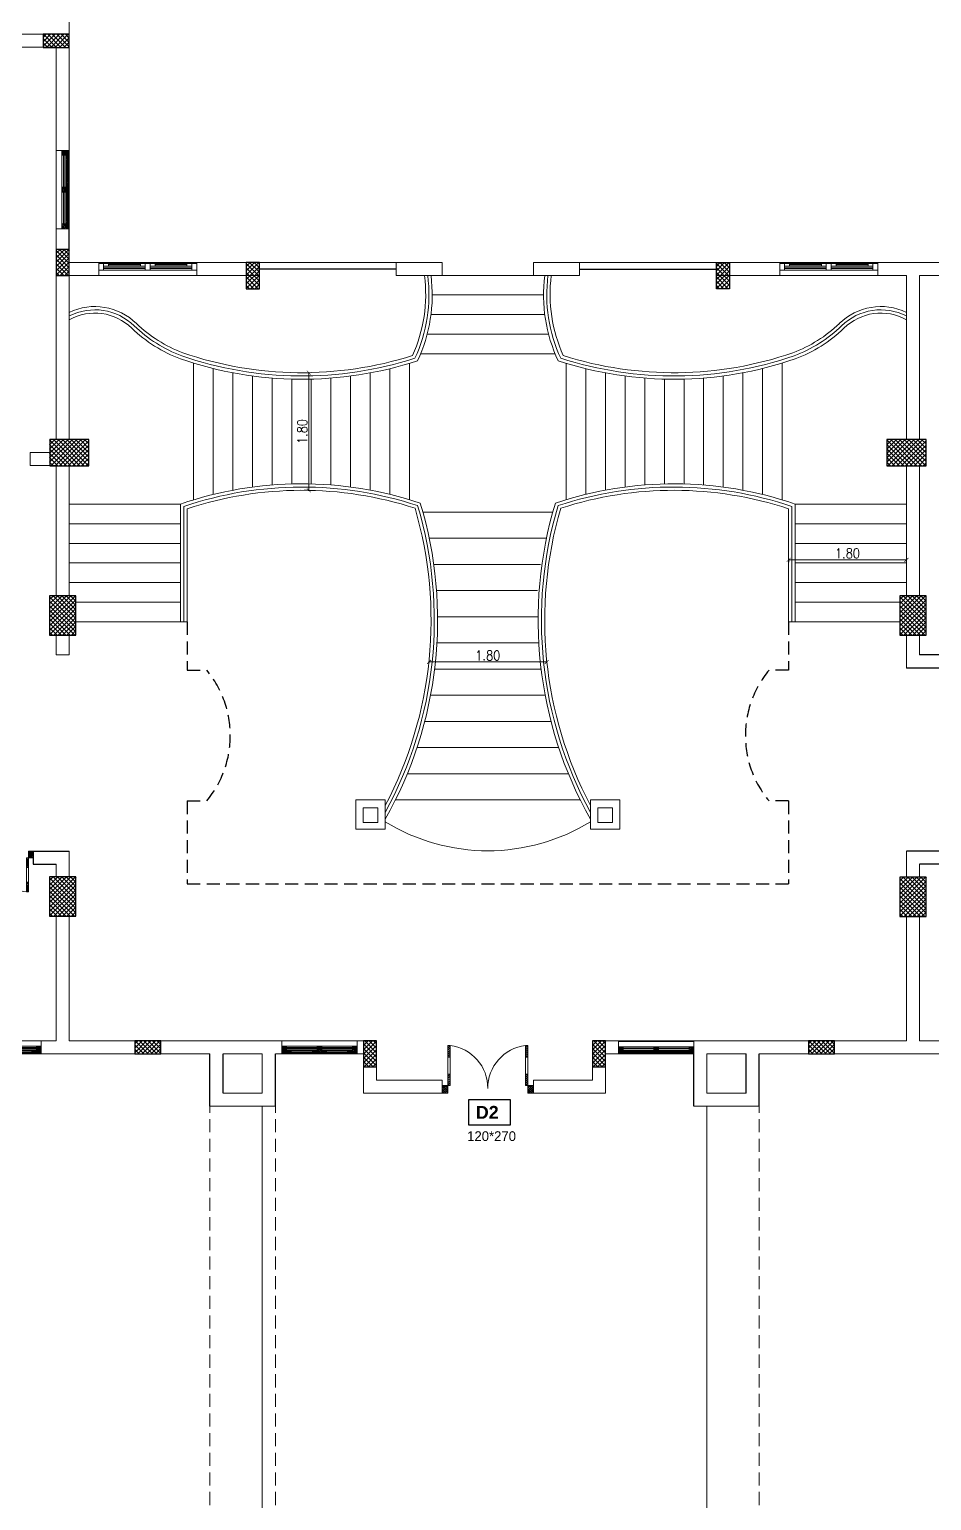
# Model space of a CAD drawing. Header units: centimetres. Extents: x -223085 to -5411, y 68813 to 74618.
# Drawn here: x -217376 to -215997, y 70989 to 73239 of the extents above; entities that cross this region are included whole.
import ezdxf

# ---------------------------------------------------------------- set-up
doc = ezdxf.new("R2010")
doc.units = ezdxf.units.CM
doc.header["$PDMODE"] = 34
doc.linetypes.add('DASHED2', pattern=[0.375, 0.25, -0.125])
for name, color, linetype in [('A STAIR', 15, 'Continuous'), ('A TEXT FRAME', 253, 'Continuous'), ('COLUMN', 6, 'Continuous'), ('General Details', 7, 'Continuous'), ('PDF_Text', 7, 'Continuous'), ('WALLL', 7, 'Continuous')]:
    doc.layers.add(name, color=color, linetype=linetype)
for name, color, linetype, lineweight in [('A WALL BORDER', 130, 'Continuous', 30), ('FRAME', 31, 'Continuous', 25), ('hatchh', 251, 'Continuous', 9), ('m thick', 15, 'Continuous', 20), ('wall face 1', 4, 'Continuous', 30), ('WINDOWSSS', 42, 'Continuous', 20)]:
    doc.layers.add(name, color=color, linetype=linetype, lineweight=lineweight)
doc.styles.add('0672-x-Core Bldg A&B-Lvl-Typ$0$ROMANS', font='romans.shx', dxfattribs={"width": 0.85})
doc.styles.add('PDF Arial Bold', font='arialbd.ttf')
doc.styles.add('PDF Berlin Sans FB', font='BRLNSR.TTF')
doc.dimstyles.new('A-AHAMED', dxfattribs={"dimscale": 50, "dimtxt": 0.3, "dimasz": 0.12, "dimexe": 0.015, "dimexo": 0.1, "dimgap": 0.05, "dimtad": 3, "dimlfac": 0.01, "dimrnd": 0.005, "dimzin": 1, "dimdsep": 46, "dimtxsty": '0672-x-Core Bldg A&B-Lvl-Typ$0$ROMANS', "dimblk": 'ARCHTICK', "dimcen": 0.5, "dimclrd": 8, "dimclre": 8, "dimclrt": 3, "dimadec": 0, "dimazin": 0, "dimtfac": 0.72, "dimtix": 1, "dimtofl": 0, "dimtmove": 1, "dimatfit": 3, "dimldrblk": 'DOTBLANK', "dimfxl": 1, "dimfxlon": 1, "dimtolj": 1, "dimtzin": 15, "dimlwd": 5, "dimlwe": 5, "dimarcsym": 0})
pattern_1 = [(45, (19149.4595, 53955.9696), (-3.36759605, 3.36759605), []), (135, (19149.4595, 53955.9696), (-3.36759605, -3.36759605), [])]

# ---------------------------------------------------------------- blocks, each defined once
blk = doc.blocks.new('window 120')
at = {"layer": 'hatchh', "linetype": 'ByBlock', "lineweight": 5}
h = blk.add_hatch(dxfattribs=at)
h.set_pattern_fill('ANSI38', color=256, scale=0.15, angle=270, style=0)
h.set_pattern_definition([(315, (1141.550529, 856.235317), (0.01325825215, 0.01325825215), []), (45, (1141.550529, 856.235317), (0.01325825215, 0.03977475644), [0.046875, -0.028125])])
h.paths.add_polyline_path([(1149.778, 71.298), (1149.778, 71.398), (1149.703, 71.398), (1149.703, 71.358), (1149.703, 71.298)])
h.paths.add_polyline_path([(1149.703, 71.358), (1149.703, 71.398), (1149.628, 71.398), (1149.628, 71.358)])
h.paths.add_polyline_path([(1148.653, 71.298), (1148.653, 71.398), (1148.578, 71.398), (1148.578, 71.298)])
h.paths.add_polyline_path([(1148.728, 71.358), (1148.728, 71.398), (1148.653, 71.398), (1148.653, 71.358)])
h = blk.add_hatch(dxfattribs=at)
h.set_pattern_fill('ANSI38', color=256, scale=0.15, angle=270, style=0)
h.set_pattern_definition([(315, (1669.323571, 90.203803), (0.01325825215, 0.01325825215), []), (45, (1669.323571, 90.203803), (0.01325825215, 0.03977475644), [0.046875, -0.028125])])
h.paths.add_polyline_path([(1149.14, 71.358), (1149.14, 71.398), (1149.065, 71.398), (1149.065, 71.358)])
h = blk.add_hatch(dxfattribs=at)
h.set_pattern_fill('ANSI38', color=256, scale=0.15, angle=270, style=0)
h.set_pattern_definition([(315, (366.332547, 44.985551), (0.01325825215, 0.01325825215), []), (45, (366.332547, 44.985551), (0.01325825215, 0.03977475644), [0.046875, -0.028125])])
h.paths.add_polyline_path([(1149.215, 71.398), (1149.14, 71.398), (1149.14, 71.358), (1149.14, 71.298), (1149.215, 71.298)])
h = blk.add_hatch(dxfattribs=at)
h.set_pattern_fill('ANSI38', color=256, scale=0.15, angle=270, style=0)
h.set_pattern_definition([(315, (1669.804821, 90.203803), (0.01325825215, 0.01325825215), []), (45, (1669.804821, 90.203803), (0.01325825215, 0.03977475644), [0.046875, -0.028125])])
h.paths.add_polyline_path([(1149.29, 71.358), (1149.29, 71.398), (1149.215, 71.398), (1149.215, 71.358)])
at = {"layer": 'FRAME', "linetype": 'ByBlock', "lineweight": 5}
for points in [[(1148.578, 71.398), (1148.578, 71.298), (1148.653, 71.298), (1148.653, 71.398), (1148.578, 71.398)], [(1149.14, 71.398), (1149.14, 71.298), (1149.215, 71.298), (1149.215, 71.398), (1149.14, 71.398)], [(1149.703, 71.398), (1149.703, 71.298), (1149.778, 71.298), (1149.778, 71.398), (1149.703, 71.398)]]:
    blk.add_lwpolyline(points, dxfattribs=at)
for points in [[(1148.728, 71.358), (1148.653, 71.358), (1148.653, 71.398), (1148.728, 71.398)], [(1149.14, 71.358), (1149.065, 71.358), (1149.065, 71.398), (1149.14, 71.398)], [(1149.29, 71.358), (1149.215, 71.358), (1149.215, 71.398), (1149.29, 71.398)], [(1149.703, 71.358), (1149.628, 71.358), (1149.628, 71.398), (1149.703, 71.398)]]:
    blk.add_lwpolyline(points, close=True, dxfattribs=at)
at = {"layer": 'm thick', "linetype": 'ByBlock', "lineweight": 5, "ltscale": 2}
for p, q in [((1149.778, 71.413), (1148.578, 71.413)), ((1148.578, 71.413), (1148.578, 71.213)), ((1149.778, 71.413), (1149.778, 71.213)), ((1148.578, 71.213), (1149.778, 71.213)), ((1149.14, 71.298), (1148.653, 71.298)), ((1149.703, 71.298), (1149.215, 71.298))]:
    blk.add_line(p, q, dxfattribs=at)
at = {"layer": 'WINDOWSSS', "linetype": 'ByBlock', "lineweight": 5}
for p, q in [((1149.14, 71.334), (1148.653, 71.334)), ((1149.14, 71.322), (1148.653, 71.322)), ((1149.065, 71.398), (1148.728, 71.398)), ((1149.065, 71.38), (1148.728, 71.38)), ((1149.065, 71.375), (1148.728, 71.375)), ((1149.065, 71.358), (1148.728, 71.358)), ((1149.703, 71.334), (1149.215, 71.334)), ((1149.703, 71.322), (1149.215, 71.322)), ((1149.628, 71.398), (1149.29, 71.398)), ((1149.628, 71.38), (1149.29, 71.38)), ((1149.628, 71.375), (1149.29, 71.375)), ((1149.628, 71.358), (1149.29, 71.358))]:
    blk.add_line(p, q, dxfattribs=at)
blk = doc.blocks.new('_ArchTick')
at = {"color": 0, "linetype": 'ByBlock', "const_width": 0.15}
blk.add_lwpolyline([(-0.5, -0.5), (0.5, 0.5)], dxfattribs=at)
blk = doc.blocks.new('*D10')
at = {"layer": 'A TEXT FRAME', "color": 8, "linetype": 'ByBlock', "lineweight": 5, "transparency": 16777216}
for p, q in [((-216954.6, 72714), (-216948.4, 72714)), ((-216949.1, 72714), (-216949.1, 72534.1)), ((-216956, 72534.1), (-216948.4, 72534.1))]:
    blk.add_line(p, q, dxfattribs=at)
at = {"layer": 'Defpoints', "color": 0, "linetype": 'ByBlock', "transparency": 16777216}
for p in [(-216959.6, 72714), (-216961, 72534.1), (-216949.1, 72534.1)]:
    blk.add_point(p, dxfattribs=at)
at = {"layer": 'A TEXT FRAME', "color": 8, "linetype": 'ByBlock', "lineweight": 5, "transparency": 16777216, "xscale": 6, "yscale": 6, "zscale": 6}
for p, rotation in [((-216949.1, 72714), 90), ((-216949.1, 72534.1), 270)]:
    blk.add_blockref('_ArchTick', p, dxfattribs=dict(at, rotation=rotation))
at = {"layer": 'A TEXT FRAME', "color": 3, "linetype": 'ByBlock', "transparency": 16777216, "insert": (-216959.1, 72624), "char_height": 15, "attachment_point": 5, "rotation": 90, "style": '0672-x-Core Bldg A&B-Lvl-Typ$0$ROMANS'}
blk.add_mtext('\\A1;1.80', dxfattribs=at)
blk = doc.blocks.new('_DotBlank')
at = {"color": 0, "linetype": 'ByBlock', "lineweight": -2}
blk.add_line((-0.5, 0), (-1, 0), dxfattribs=at)
blk.add_circle((0, 0), 0.5, dxfattribs=at)
blk = doc.blocks.new('*D11')
at = {"layer": 'A TEXT FRAME', "color": 8, "linetype": 'ByBlock', "lineweight": 5, "transparency": 16777216}
for p, q in [((-216215.3, 72424.4), (-216215.3, 72428.5)), ((-216215.3, 72427.7), (-216035.2, 72427.7)), ((-216035.2, 72424.4), (-216035.2, 72428.5))]:
    blk.add_line(p, q, dxfattribs=at)
at = {"layer": 'Defpoints', "color": 0, "linetype": 'ByBlock', "transparency": 16777216}
for p in [(-216215.3, 72419.4), (-216035.2, 72427.7), (-216035.2, 72419.4)]:
    blk.add_point(p, dxfattribs=at)
at = {"layer": 'A TEXT FRAME', "color": 8, "linetype": 'ByBlock', "lineweight": 5, "transparency": 16777216, "xscale": 6, "yscale": 6, "zscale": 6, "rotation": 180}
blk.add_blockref('_ArchTick', (-216215.3, 72427.7), dxfattribs=at)
at = {"layer": 'A TEXT FRAME', "color": 8, "linetype": 'ByBlock', "lineweight": 5, "transparency": 16777216, "xscale": 6, "yscale": 6, "zscale": 6}
blk.add_blockref('_ArchTick', (-216035.2, 72427.7), dxfattribs=at)
at = {"layer": 'A TEXT FRAME', "color": 3, "linetype": 'ByBlock', "transparency": 16777216, "insert": (-216125.3, 72437.7), "char_height": 15, "attachment_point": 5, "style": '0672-x-Core Bldg A&B-Lvl-Typ$0$ROMANS'}
blk.add_mtext('\\A1;1.80', dxfattribs=at)
blk = doc.blocks.new('*D12')
at = {"layer": 'A TEXT FRAME', "color": 8, "linetype": 'ByBlock', "lineweight": 5, "transparency": 16777216}
for p, q in [((-216765.2, 72271.6), (-216765.2, 72270.9)), ((-216765.2, 72271.6), (-216585.4, 72271.6)), ((-216585.4, 72271.6), (-216585.4, 72270.9))]:
    blk.add_line(p, q, dxfattribs=at)
at = {"layer": 'Defpoints', "color": 0, "linetype": 'ByBlock', "transparency": 16777216}
for p in [(-216765.2, 72275), (-216585.4, 72275), (-216585.4, 72271.6)]:
    blk.add_point(p, dxfattribs=at)
at = {"layer": 'A TEXT FRAME', "color": 8, "linetype": 'ByBlock', "lineweight": 5, "transparency": 16777216, "xscale": 6, "yscale": 6, "zscale": 6, "rotation": 180}
blk.add_blockref('_ArchTick', (-216765.2, 72271.6), dxfattribs=at)
at = {"layer": 'A TEXT FRAME', "color": 8, "linetype": 'ByBlock', "lineweight": 5, "transparency": 16777216, "xscale": 6, "yscale": 6, "zscale": 6}
blk.add_blockref('_ArchTick', (-216585.4, 72271.6), dxfattribs=at)
at = {"layer": 'A TEXT FRAME', "color": 3, "linetype": 'ByBlock', "transparency": 16777216, "insert": (-216675.3, 72281.6), "char_height": 15, "attachment_point": 5, "style": '0672-x-Core Bldg A&B-Lvl-Typ$0$ROMANS'}
blk.add_mtext('\\A1;1.80', dxfattribs=at)
blk = doc.blocks.new('W .150')
at = {"layer": 'A STAIR', "linetype": 'ByBlock', "lineweight": 5}
h = blk.add_hatch(dxfattribs=at)
h.set_pattern_fill('ANSI31', color=256, scale=0.1875, style=0)
h.set_pattern_definition([(45, (-1278.992507, 5.066227), (-0.0165728152, 0.0165728152), [])])
h.paths.add_polyline_path([(135.572, 6.937), (135.534, 6.937), (135.534, 6.75), (135.572, 6.75)])
h.paths.add_polyline_path([(135.572, 7.406), (135.534, 7.406), (135.534, 7.218), (135.572, 7.218)])
h = blk.add_hatch(dxfattribs=at)
h.set_pattern_fill('ANSI31', color=256, scale=0.1875, style=0)
h.set_pattern_definition([(135, (1551.373335, 5.066227), (0.0165728152, 0.0165728152), [])])
h.paths.add_polyline_path([(136.847, 6.937), (136.809, 6.937), (136.809, 6.75), (136.847, 6.75)])
h.paths.add_polyline_path([(136.847, 7.406), (136.809, 7.406), (136.809, 7.218), (136.847, 7.218)])
h = blk.add_hatch(dxfattribs=at)
h.set_pattern_fill('ANSI38', color=256, scale=0.1875, angle=180, style=0)
h.set_pattern_definition([(225, (107.112264, 983.23337), (0.0165728152, -0.0165728152), []), (315, (107.112264, 983.23337), (0.04971844555, -0.0165728152), [0.05859375, -0.03515625])])
h.paths.add_polyline_path([(135.534, 6.625), (135.534, 6.75), (135.44, 6.75), (135.44, 6.625)])
h = blk.add_hatch(dxfattribs=at)
h.set_pattern_fill('ANSI38', color=256, scale=0.1875, angle=180, style=0)
h.set_pattern_definition([(225, (108.518514, 983.23337), (0.0165728152, -0.0165728152), []), (315, (108.518514, 983.23337), (0.04971844555, -0.0165728152), [0.05859375, -0.03515625])])
h.paths.add_polyline_path([(136.94, 6.625), (136.94, 6.75), (136.847, 6.75), (136.847, 6.625)])
at = {"layer": 'A STAIR', "linetype": 'ByBlock', "lineweight": 5, "ltscale": 2}
for p, q in [((135.534, 7.406), (135.572, 7.406)), ((135.534, 6.75), (135.534, 7.406)), ((135.572, 7.406), (135.572, 6.75)), ((136.847, 7.406), (136.809, 7.406)), ((136.809, 7.406), (136.809, 6.75)), ((136.847, 6.75), (136.847, 7.406)), ((135.534, 7.218), (135.572, 7.218)), ((136.847, 7.218), (136.809, 7.218)), ((135.534, 6.937), (135.572, 6.937)), ((135.572, 6.75), (135.534, 6.75)), ((136.847, 6.937), (136.809, 6.937)), ((136.809, 6.75), (136.847, 6.75))]:
    blk.add_line(p, q, dxfattribs=at)
at = {"layer": 'A STAIR', "linetype": 'ByBlock', "lineweight": 5}
for points in [[(135.44, 6.75), (135.44, 6.625), (135.534, 6.625), (135.534, 6.75)], [(136.847, 6.75), (136.847, 6.625), (136.94, 6.625), (136.94, 6.75)]]:
    blk.add_lwpolyline(points, close=True, dxfattribs=at)
at = {"layer": 'A WALL BORDER', "color": 42, "linetype": 'ByBlock', "lineweight": 5, "ltscale": 0.005}
for centre, start, end in [((135.494, 6.714), 358.9677, 83.6083), ((136.887, 6.714), 96.3917, 181.0323)]:
    blk.add_arc(centre, 0.696, start, end, dxfattribs=at)
blk = doc.blocks.new('rgergt')
at = {"layer": 'FRAME', "linetype": 'ByBlock', "lineweight": 5}
for points in [[(407947.7, 110897.1), (407947.7, 110907.1), (407955.2, 110907.1), (407955.2, 110897.1), (407947.7, 110897.1)], [(408018.9, 110897.1), (408018.9, 110907.1), (408026.4, 110907.1), (408026.4, 110897.1), (408018.9, 110897.1)], [(408090.2, 110897.1), (408090.2, 110907.1), (408097.7, 110907.1), (408097.7, 110897.1), (408090.2, 110897.1)]]:
    blk.add_lwpolyline(points, dxfattribs=at)
for points in [[(407962.7, 110901.1), (407955.2, 110901.1), (407955.2, 110897.1), (407962.7, 110897.1)], [(408018.9, 110901.1), (408011.4, 110901.1), (408011.4, 110897.1), (408018.9, 110897.1)], [(408033.9, 110901.1), (408026.4, 110901.1), (408026.4, 110897.1), (408033.9, 110897.1)], [(408090.2, 110901.1), (408082.7, 110901.1), (408082.7, 110897.1), (408090.2, 110897.1)]]:
    blk.add_lwpolyline(points, close=True, dxfattribs=at)
at = {"layer": 'm thick', "linetype": 'ByBlock', "lineweight": 5, "ltscale": 2}
for p, q in [((407947.7, 110915.6), (408097.7, 110915.6)), ((407947.7, 110895.6), (407947.7, 110915.6)), ((408018.9, 110907.1), (407955.2, 110907.1)), ((408090.2, 110907.1), (408026.4, 110907.1)), ((408097.7, 110895.6), (408097.7, 110915.6)), ((408097.7, 110895.6), (407947.7, 110895.6))]:
    blk.add_line(p, q, dxfattribs=at)
at = {"layer": 'WINDOWSSS', "linetype": 'ByBlock', "lineweight": 5}
for p, q in [((408018.9, 110904.7), (407955.2, 110904.7)), ((408018.9, 110903.5), (407955.2, 110903.5)), ((408011.4, 110901.1), (407962.7, 110901.1)), ((408011.4, 110899.3), (407962.7, 110899.3)), ((408011.4, 110898.8), (407962.7, 110898.8)), ((408011.4, 110897.1), (407962.7, 110897.1)), ((408082.7, 110897.1), (408018.9, 110897.1)), ((408090.2, 110904.7), (408026.4, 110904.7)), ((408090.2, 110903.5), (408026.4, 110903.5)), ((408082.7, 110901.1), (408033.9, 110901.1)), ((408082.7, 110899.3), (408033.9, 110899.3)), ((408082.7, 110898.8), (408033.9, 110898.8))]:
    blk.add_line(p, q, dxfattribs=at)

msp = doc.modelspace()

# ---------------------------------------------------------------- hatches: boundary and pattern name
at = {"layer": 'COLUMN'}
h = msp.add_hatch(dxfattribs=at)
h.set_pattern_fill('ANSI37', color=2, scale=1.5, angle=-90)
h.set_pattern_definition([(315, (-236261.775, -163253.429), (3.36759605, 3.36759605), []), (45, (-236261.775, -163253.429), (-3.36759605, 3.36759605), [])])
h.paths.add_polyline_path([(-217355.354, 73231.39), (-217355.354, 73211.39), (-217315.354, 73211.39), (-217315.354, 73231.39)])
h = msp.add_hatch(dxfattribs=at)
h.set_pattern_fill('ANSI37', color=2, scale=1.5)
h.set_pattern_definition(pattern_1)
h.paths.add_polyline_path([(-217335.36, 72862.39), (-217315.36, 72862.39), (-217315.36, 72902.39), (-217335.36, 72902.39)])
h = msp.add_hatch(dxfattribs=at)
h.set_pattern_fill('ANSI37', color=2, scale=1.5)
h.set_pattern_definition(pattern_1)
h.paths.add_polyline_path([(-217335.36, 72862.39), (-217315.36, 72862.39), (-217315.36, 72902.39), (-217335.36, 72902.39)])
h = msp.add_hatch(dxfattribs=at)
h.set_pattern_fill('ANSI37', color=2, scale=1.5)
h.set_pattern_definition([(45, (19440.1154, 53935.9696), (-3.36759605, 3.36759605), []), (135, (19440.1154, 53935.9696), (-3.36759605, -3.36759605), [])])
h.paths.add_polyline_path([(-217044.704, 72842.39), (-217024.704, 72842.39), (-217024.704, 72882.39), (-217044.704, 72882.39)])
h = msp.add_hatch(dxfattribs=at)
h.set_pattern_fill('ANSI37', color=2, scale=1.5)
h.set_pattern_definition([(45, (20159.026, 53935.9696), (-3.36759605, 3.36759605), []), (135, (20159.026, 53935.9696), (-3.36759605, -3.36759605), [])])
h.paths.add_polyline_path([(-216325.793, 72842.39), (-216305.793, 72842.39), (-216305.793, 72882.39), (-216325.793, 72882.39)])
h = msp.add_hatch(dxfattribs=at)
h.set_pattern_fill('ANSI37', color=2, scale=1.5, angle=90)
h.set_pattern_definition([(135, (-198388.9246, 309066.5587), (-3.36759605, -3.36759605), []), (225, (-198388.9246, 309066.5587), (3.36759605, -3.36759605), [])])
h.paths.add_polyline_path([(-217285.36, 72571.739), (-217285.36, 72611.739), (-217345.36, 72611.739), (-217345.36, 72571.739)])
h = msp.add_hatch(dxfattribs=at)
h.set_pattern_fill('ANSI37', color=2, scale=1.5, angle=90)
h.set_pattern_definition([(135, (-197108.7313, 309066.5587), (-3.36759605, -3.36759605), []), (225, (-197108.7313, 309066.5587), (3.36759605, -3.36759605), [])])
h.paths.add_polyline_path([(-216005.166, 72571.739), (-216005.166, 72611.739), (-216065.166, 72611.739), (-216065.166, 72571.739)])
h = msp.add_hatch(dxfattribs=at)
h.set_pattern_fill('ANSI37', color=2, scale=1.5)
h.set_pattern_definition([(45, (19149.47, 53416.2587), (-3.36759605, 3.36759605), []), (135, (19149.47, 53416.2587), (-3.36759605, -3.36759605), [])])
h.paths.add_polyline_path([(-217345.349, 72312.679), (-217305.349, 72312.679), (-217305.349, 72372.679), (-217345.349, 72372.679)])
h = msp.add_hatch(dxfattribs=at)
h.set_pattern_fill('ANSI37', color=2, scale=1.5)
h.set_pattern_definition([(45, (20449.6476, 53416.2587), (-3.36759605, 3.36759605), []), (135, (20449.6476, 53416.2587), (-3.36759605, -3.36759605), [])])
h.paths.add_polyline_path([(-216045.172, 72312.679), (-216005.172, 72312.679), (-216005.172, 72372.679), (-216045.172, 72372.679)])
h = msp.add_hatch(dxfattribs=at)
h.set_pattern_fill('ANSI37', color=2, scale=1.5)
h.set_pattern_definition([(45, (19149.465, 52986.4815), (-3.36759605, 3.36759605), []), (135, (19149.465, 52986.4815), (-3.36759605, -3.36759605), [])])
h.paths.add_polyline_path([(-217345.354, 71882.902), (-217305.354, 71882.902), (-217305.354, 71942.902), (-217345.354, 71942.902)])
h = msp.add_hatch(dxfattribs=at)
h.set_pattern_fill('ANSI37', color=2, scale=1.5)
h.set_pattern_definition([(45, (20449.6766, 52985.8873), (-3.36759605, 3.36759605), []), (135, (20449.6766, 52985.8873), (-3.36759605, -3.36759605), [])])
h.paths.add_polyline_path([(-216045.143, 71882.308), (-216005.143, 71882.308), (-216005.143, 71942.308), (-216045.143, 71942.308)])
h = msp.add_hatch(dxfattribs=at)
h.set_pattern_fill('ANSI37', color=2, scale=1.5, angle=-90)
h.set_pattern_definition([(315, (-236121.775, -164792.4903), (3.36759605, 3.36759605), []), (45, (-236121.775, -164792.4903), (-3.36759605, 3.36759605), [])])
h.paths.add_polyline_path([(-217215.354, 71692.329), (-217215.354, 71672.329), (-217175.354, 71672.329), (-217175.354, 71692.329)])
h = msp.add_hatch(dxfattribs=at)
h.set_pattern_fill('ANSI37', color=2, scale=1.5, angle=180)
h.set_pattern_definition([(225, (-453330.1617, 90598.807), (3.36759605, -3.36759605), []), (315, (-453330.1617, 90598.807), (3.36759605, 3.36759605), [])])
h.paths.add_polyline_path([(-216845.343, 71692.387), (-216865.343, 71692.387), (-216865.343, 71652.387), (-216845.343, 71652.387)])
h = msp.add_hatch(dxfattribs=at)
h.set_pattern_fill('ANSI37', color=2, scale=1.5, angle=180)
h.set_pattern_definition([(225, (-452979.967, 90598.7493), (3.36759605, -3.36759605), []), (315, (-452979.967, 90598.7493), (3.36759605, 3.36759605), [])])
h.paths.add_polyline_path([(-216495.148, 71692.329), (-216515.148, 71692.329), (-216515.148, 71652.329), (-216495.148, 71652.329)])
h = msp.add_hatch(dxfattribs=at)
h.set_pattern_fill('ANSI37', color=2, scale=1.5, angle=-90)
h.set_pattern_definition([(315, (-235091.5917, -164792.4903), (3.36759605, 3.36759605), []), (45, (-235091.5917, -164792.4903), (-3.36759605, 3.36759605), [])])
h.paths.add_polyline_path([(-216185.171, 71692.329), (-216185.171, 71672.329), (-216145.171, 71672.329), (-216145.171, 71692.329)])

# ---------------------------------------------------------------- linework, layer by layer
at = {"layer": 'A TEXT FRAME', "color": 4, "linetype": 'ByBlock', "lineweight": 5}
for p, q in [((-217315.371, 73231.728), (-217315.371, 73531.728)), ((-217315.371, 73231.728), (-217755.337, 73231.728)), ((-217315.371, 72882.379), (-217315.371, 73231.379)), ((-217335.349, 73211.728), (-217755.337, 73211.728)), ((-217335.349, 73211.728), (-217335.349, 72611.739)), ((-217315.371, 72882.379), (-216745.282, 72882.379)), ((-216815.282, 72882.379), (-216815.282, 72862.379)), ((-216745.282, 72882.379), (-216745.282, 72862.379)), ((-216605.282, 72882.379), (-215835.194, 72882.379)), ((-216605.282, 72862.379), (-216605.282, 72882.379)), ((-216535.282, 72862.379), (-216535.282, 72882.379)), ((-217315.371, 72611.739), (-217315.371, 72862.379)), ((-217024.704, 72862.379), (-217315.371, 72862.379)), ((-216535.282, 72862.379), (-216815.282, 72862.379)), ((-216035.194, 72862.379), (-216325.793, 72862.379)), ((-216035.194, 72611.739), (-216035.194, 72862.379)), ((-215815.177, 72862.379), (-216015.194, 72862.379)), ((-216015.194, 72862.379), (-216015.194, 72611.739)), ((-217375.35, 72592.128), (-217345.345, 72592.128)), ((-217375.35, 72572.128), (-217375.35, 72592.128)), ((-217335.362, 72572.128), (-217375.35, 72572.128)), ((-217335.362, 72572.128), (-217335.368, 72372.679)), ((-217315.371, 72372.679), (-217315.371, 72571.739)), ((-216035.194, 72372.679), (-216035.194, 72571.739)), ((-216015.194, 72572.312), (-216015.194, 72372.679)), ((-217335.37, 72312.679), (-217335.371, 72282.379)), ((-217315.371, 72282.379), (-217315.371, 72312.679)), ((-216035.194, 72262.379), (-216035.194, 72312.679)), ((-216015.194, 72312.679), (-216015.194, 72282.379)), ((-217335.37, 72282.379), (-217315.371, 72282.379)), ((-217315.371, 71982.379), (-217315.371, 71942.902)), ((-216035.194, 71982.379), (-216035.194, 71942.308)), ((-217335.371, 71942.902), (-217335.371, 71962.379)), ((-216015.194, 71942.308), (-216015.194, 71962.379)), ((-217335.371, 71692.318), (-217335.371, 71882.902)), ((-217315.371, 71882.902), (-217315.371, 71692.318)), ((-216035.194, 71882.308), (-216035.194, 71692.318)), ((-216015.194, 71692.318), (-216015.194, 71882.308)), ((-217495.371, 71692.318), (-217335.371, 71692.318)), ((-216845.405, 71692.318), (-217315.371, 71692.318)), ((-216845.405, 71632.083), (-216845.405, 71692.318)), ((-216035.194, 71692.318), (-216515.228, 71692.318)), ((-216515.228, 71632.083), (-216515.228, 71692.318)), ((-215835.194, 71692.318), (-216015.194, 71692.318)), ((-217100.265, 71672.318), (-217495.371, 71672.318)), ((-217020.265, 71672.318), (-217080.265, 71672.318)), ((-217020.265, 71612.318), (-217020.265, 71672.318)), ((-216865.405, 71672.318), (-217000.265, 71672.318)), ((-216865.405, 71612.083), (-216865.405, 71672.318)), ((-216360.265, 71672.318), (-216495.228, 71672.318)), ((-216495.228, 71612.083), (-216495.228, 71672.318)), ((-216280.265, 71672.318), (-216340.265, 71672.318)), ((-216340.265, 71612.318), (-216340.265, 71672.318)), ((-215835.194, 71672.318), (-216260.265, 71672.318)), ((-216845.405, 71632.083), (-216745.339, 71632.083)), ((-216745.339, 71632.083), (-216745.339, 71612.083)), ((-216515.228, 71632.083), (-216605.339, 71632.083)), ((-216605.339, 71632.083), (-216605.339, 71612.083)), ((-217020.265, 71612.318), (-217080.265, 71612.318)), ((-216745.339, 71612.083), (-216865.405, 71612.083)), ((-216605.339, 71612.083), (-216495.228, 71612.083)), ((-216280.265, 71612.318), (-216340.265, 71612.318)), ((-217000.265, 71592.318), (-217100.265, 71592.318)), ((-217020.265, 70892.389), (-217020.265, 71592.318)), ((-216260.265, 71592.318), (-216360.265, 71592.318)), ((-216340.265, 70892.389), (-216340.265, 71592.318))]:
    msp.add_line(p, q, dxfattribs=at)
at = {"layer": 'A TEXT FRAME', "color": 244, "linetype": 'ByBlock', "true_color": 0x991b1e}
for p, q in [((-217315.36, 72862.39), (-217315.36, 72939.318)), ((-216816.487, 72872.379), (-217025.977, 72872.379)), ((-216535.282, 72872.379), (-216325.793, 72872.379))]:
    msp.add_line(p, q, dxfattribs=at)
at = {"layer": 'A TEXT FRAME', "color": 60, "linetype": 'ByBlock', "lineweight": 5}
for p, q in [((-217335.349, 72851.379), (-217335.354, 72851.379)), ((-217335.349, 72781.379), (-217335.356, 72781.379)), ((-217335.353, 72491.728), (-217335.364, 72491.728)), ((-217335.362, 72381.728), (-217335.368, 72381.728)), ((-217335.362, 72391.728), (-217335.367, 72391.728)), ((-217335.362, 72365.728), (-217335.368, 72365.728))]:
    msp.add_line(p, q, dxfattribs=at)
at = {"layer": 'A TEXT FRAME', "color": 8, "linetype": 'DASHED2', "ltscale": 80}
for p, q in [((-217135.225, 72333.025), (-217135.225, 72259.089)), ((-216215.322, 72333.025), (-216215.322, 72259.089)), ((-217135.225, 72259.089), (-217105.225, 72259.089)), ((-216215.322, 72259.089), (-216245.322, 72259.089)), ((-217135.225, 72059.089), (-217135.225, 71932.318)), ((-217135.225, 72059.089), (-217105.225, 72059.089)), ((-216215.322, 72059.089), (-216245.322, 72059.089)), ((-216215.322, 72059.089), (-216215.322, 71932.318)), ((-217135.225, 71932.318), (-216215.322, 71932.318))]:
    msp.add_line(p, q, dxfattribs=at)
at = {"layer": 'A TEXT FRAME', "color": 4, "linetype": 'ByBlock'}
for p, q in [((-215981.415, 72282.379), (-216015.194, 72282.379)), ((-215981.415, 72262.379), (-216035.194, 72262.379)), ((-217370.354, 71982.379), (-217315.371, 71982.379)), ((-217370.354, 71982.379), (-217370.354, 71962.379)), ((-215981.415, 71982.379), (-216035.194, 71982.379)), ((-217370.354, 71962.379), (-217335.371, 71962.379)), ((-215981.415, 71962.379), (-216015.194, 71962.379)), ((-217100.265, 71592.318), (-217100.265, 71672.318)), ((-217080.265, 71612.318), (-217080.265, 71672.318)), ((-217000.265, 71592.318), (-217000.265, 71672.318)), ((-216360.265, 71592.318), (-216360.265, 71672.318)), ((-216280.265, 71612.318), (-216280.265, 71672.318)), ((-216260.265, 71592.318), (-216260.265, 71672.318))]:
    msp.add_line(p, q, dxfattribs=at)
at = {"layer": 'A TEXT FRAME', "color": 8, "linetype": 'DASHED2', "lineweight": 5, "ltscale": 80}
for p, q in [((-217100.265, 71692.318), (-217100.265, 71692.379)), ((-216260.265, 71692.318), (-216260.265, 71692.379)), ((-217100.265, 70892.379), (-217100.265, 71672.318)), ((-217000.265, 70892.389), (-217000.265, 71592.318)), ((-216260.265, 70892.379), (-216260.265, 71592.318))]:
    msp.add_line(p, q, dxfattribs=at)
at = {"layer": 'A TEXT FRAME', "color": 4, "linetype": 'ByBlock'}
msp.add_lwpolyline([(-217315.354, 73211.39), (-217315.354, 73231.39), (-217355.354, 73231.39), (-217355.354, 73211.39)], close=True, dxfattribs=at)
at = {"layer": 'A TEXT FRAME', "color": 6, "linetype": 'ByBlock'}
for points in [[(-217355.354, 73231.39), (-217355.354, 73211.39), (-217315.354, 73211.39), (-217315.354, 73231.39)], [(-217335.36, 72862.39), (-217315.36, 72862.39), (-217315.36, 72902.39), (-217335.36, 72902.39)], [(-217044.704, 72842.39), (-217024.704, 72842.39), (-217024.704, 72882.39), (-217044.704, 72882.39)], [(-216305.793, 72842.39), (-216325.793, 72842.39), (-216325.793, 72882.39), (-216305.793, 72882.39)], [(-217285.345, 72571.739), (-217285.345, 72611.739), (-217345.345, 72611.739), (-217345.345, 72571.739)], [(-216005.152, 72571.739), (-216005.152, 72611.739), (-216065.152, 72611.739), (-216065.152, 72571.739)], [(-217305.349, 72372.679), (-217345.349, 72372.679), (-217345.349, 72312.679), (-217305.349, 72312.679)], [(-216005.172, 72372.679), (-216045.172, 72372.679), (-216045.172, 72312.679), (-216005.172, 72312.679)], [(-217305.354, 71942.902), (-217345.354, 71942.902), (-217345.354, 71882.902), (-217305.354, 71882.902)], [(-216005.143, 71942.308), (-216045.143, 71942.308), (-216045.143, 71882.308), (-216005.143, 71882.308)], [(-217215.354, 71692.329), (-217215.354, 71672.329), (-217175.354, 71672.329), (-217175.354, 71692.329)], [(-216845.343, 71692.387), (-216865.343, 71692.387), (-216865.343, 71652.387), (-216845.343, 71652.387)], [(-216495.148, 71692.329), (-216515.148, 71692.329), (-216515.148, 71652.329), (-216495.148, 71652.329)], [(-216185.171, 71692.329), (-216185.171, 71672.329), (-216145.171, 71672.329), (-216145.171, 71692.329)]]:
    msp.add_lwpolyline(points, close=True, dxfattribs=at)
at = {"layer": 'A TEXT FRAME', "color": 8, "linetype": 'DASHED2', "ltscale": 80}
for centre, start, end in [((-217225.569, 72159.089), 320.275168, 39.724832), ((-216124.978, 72159.089), 140.275168, 219.724832)]:
    msp.add_arc(centre, 156.47, start, end, dxfattribs=at)
at = {"layer": 'COLUMN', "color": 2}
msp.add_line((-217024.704, 72842.39), (-217024.704, 72882.39), dxfattribs=at)
at = {"layer": 'm thick'}
for p, q in [((-216760.358, 72833.037), (-216674.662, 72833.037)), ((-216590.189, 72833.037), (-216675.885, 72833.037)), ((-216762.237, 72803.037), (-216674.662, 72803.037)), ((-216588.31, 72803.037), (-216675.885, 72803.037)), ((-216768.023, 72773.037), (-216674.662, 72773.037)), ((-216582.524, 72773.037), (-216675.885, 72773.037)), ((-216778.022, 72743.037), (-216674.662, 72743.037)), ((-216572.524, 72743.037), (-216675.885, 72743.037)), ((-217125.225, 72519.504), (-217125.225, 72728.551)), ((-217095.225, 72527.728), (-217095.225, 72720.327)), ((-217065.225, 72534.227), (-217065.225, 72713.827)), ((-217035.225, 72539.061), (-217035.225, 72708.993)), ((-216885.225, 72539.234), (-216885.225, 72708.821)), ((-216855.225, 72534.471), (-216855.225, 72713.584)), ((-216825.225, 72528.045), (-216825.225, 72720.01)), ((-216795.225, 72519.897), (-216795.225, 72728.158)), ((-216555.322, 72519.897), (-216555.322, 72728.158)), ((-216525.322, 72528.045), (-216525.322, 72720.01)), ((-216495.322, 72534.471), (-216495.322, 72713.584)), ((-216465.322, 72539.234), (-216465.322, 72708.821)), ((-216315.322, 72539.061), (-216315.322, 72708.993)), ((-216285.322, 72534.227), (-216285.322, 72713.827)), ((-216255.322, 72527.728), (-216255.322, 72720.327)), ((-216225.322, 72519.504), (-216225.322, 72728.551)), ((-217005.225, 72542.273), (-217005.225, 72705.782)), ((-216975.225, 72543.889), (-216975.225, 72704.166)), ((-216945.225, 72543.923), (-216945.225, 72704.132)), ((-216915.225, 72542.375), (-216915.225, 72705.679)), ((-216435.322, 72542.375), (-216435.322, 72705.679)), ((-216405.322, 72543.923), (-216405.322, 72704.132)), ((-216375.322, 72543.889), (-216375.322, 72704.166)), ((-216345.322, 72542.273), (-216345.322, 72705.782)), ((-217145.225, 72513.025), (-217315.257, 72513.025)), ((-217140.225, 72333.025), (-217140.225, 72509.447)), ((-216210.322, 72333.025), (-216210.322, 72509.447)), ((-216205.322, 72513.025), (-216035.29, 72513.025)), ((-217145.225, 72483.025), (-217315.257, 72483.025)), ((-216674.662, 72500.704), (-216774.571, 72500.704)), ((-216675.885, 72500.704), (-216575.976, 72500.704)), ((-216205.322, 72483.025), (-216035.29, 72483.025)), ((-216674.662, 72460.704), (-216764.919, 72460.704)), ((-216675.885, 72460.704), (-216585.627, 72460.704)), ((-217145.225, 72453.025), (-217315.257, 72453.025)), ((-216205.322, 72453.025), (-216035.29, 72453.025)), ((-217145.225, 72423.025), (-217315.257, 72423.025)), ((-216674.662, 72420.704), (-216758.023, 72420.704)), ((-216675.885, 72420.704), (-216595.024, 72420.704)), ((-216205.322, 72423.025), (-216035.29, 72423.025)), ((-217145.225, 72393.025), (-217315.257, 72393.025)), ((-216205.322, 72393.025), (-216035.29, 72393.025)), ((-216674.662, 72380.704), (-216753.79, 72380.704)), ((-216675.885, 72380.704), (-216599.257, 72380.704)), ((-217145.225, 72363.025), (-217305.349, 72363.025)), ((-216205.322, 72363.025), (-216045.172, 72363.025)), ((-216674.662, 72340.704), (-216752.166, 72340.704)), ((-216675.885, 72340.704), (-216598.381, 72340.704)), ((-216674.662, 72300.704), (-216753.129, 72300.704)), ((-216675.885, 72300.704), (-216597.418, 72300.704)), ((-216674.662, 72260.704), (-216756.693, 72260.704)), ((-216675.885, 72260.704), (-216593.854, 72260.704)), ((-216674.662, 72220.704), (-216762.903, 72220.704)), ((-216675.885, 72220.704), (-216587.644, 72220.704)), ((-216674.662, 72180.704), (-216771.84, 72180.704)), ((-216675.885, 72180.704), (-216578.706, 72180.704)), ((-216674.662, 72140.704), (-216783.631, 72140.704)), ((-216675.885, 72140.704), (-216566.916, 72140.704)), ((-216674.662, 72100.704), (-216798.45, 72100.704)), ((-216675.885, 72100.704), (-216552.097, 72100.704)), ((-216674.662, 72060.704), (-216816.541, 72060.704)), ((-216675.885, 72060.704), (-216534.006, 72060.704))]:
    msp.add_line(p, q, dxfattribs=at)
for points in [[(-216843.412, 72026.088), (-216865.912, 72026.088), (-216865.912, 72048.588), (-216843.412, 72048.588)], [(-216507.135, 72026.088), (-216484.635, 72026.088), (-216484.635, 72048.588), (-216507.135, 72048.588)]]:
    msp.add_lwpolyline(points, close=True, dxfattribs=at)
for centre, radius, start, end in [((-216996.342, 72833.117), 230.986, 335.145749, 7.277941), ((-216354.205, 72833.117), 230.986, 172.722059, 204.854251), ((-217276.277, 72724.363), 85.73, 45.502185, 117.117065), ((-216074.27, 72724.363), 85.73, 62.882935, 134.497815), ((-217067.636, 72940.75), 214.866, 226.243089, 249.33569), ((-216282.911, 72940.75), 214.866, 290.66431, 313.756911), ((-216959.575, 73273.99), 565.039, 251.01136, 287.810157), ((-216390.971, 73273.99), 565.039, 252.189843, 288.98864), ((-216959.575, 71974.065), 565.039, 71.7514, 108.645467), ((-216390.971, 71974.065), 565.039, 71.354533, 108.2486), ((-217371.094, 72335.602), 613.949, 331.379521, 16.569364), ((-215979.453, 72335.602), 613.949, 163.430636, 208.620479)]:
    msp.add_arc(centre, radius, start, end, dxfattribs=at)
at = {"layer": 'PDF_Text', "color": 1, "linetype": 'ByBlock'}
msp.add_lwpolyline([(-216704.536, 71602.316), (-216641.301, 71602.316), (-216641.301, 71563.54), (-216704.536, 71563.54)], close=True, dxfattribs=at)
at = {"layer": 'WALLL', "linetype": 'ByBlock', "lineweight": 5}
for p, q in [((-217145.225, 72333.025), (-217145.225, 72513.025)), ((-217135.225, 72333.025), (-217135.225, 72505.845)), ((-216215.322, 72333.025), (-216215.322, 72505.845)), ((-216205.322, 72333.025), (-216205.322, 72513.025)), ((-217135.225, 72333.025), (-217305.349, 72333.025)), ((-216215.322, 72333.025), (-216045.172, 72333.025)), ((-216832.162, 72015.704), (-216832.162, 72060.704)), ((-216518.385, 72015.704), (-216518.385, 72060.704))]:
    msp.add_line(p, q, dxfattribs=at)
for points in [[(-216832.162, 72015.704), (-216877.162, 72015.704), (-216877.162, 72060.704), (-216832.162, 72060.704)], [(-216518.385, 72015.704), (-216473.385, 72015.704), (-216473.385, 72060.704), (-216518.385, 72060.704)]]:
    msp.add_lwpolyline(points, dxfattribs=at)
for centre, radius, start, end in [((-216995.231, 72833.416), 224.875, 335.463583, 7.400054), ((-216997.409, 72832.831), 237.051, 334.836735, 7.160444), ((-216353.138, 72832.831), 237.051, 172.839556, 205.163265), ((-216355.316, 72833.416), 224.875, 172.599946, 204.536417), ((-217276.277, 72724.363), 90.73, 45.502185, 115.511412), ((-217276.277, 72724.363), 80.73, 45.502185, 118.949642), ((-216074.27, 72724.363), 90.73, 64.488588, 134.497815), ((-216074.27, 72724.363), 80.73, 61.050358, 134.497815), ((-217067.636, 72940.75), 219.866, 226.243089, 249.33569), ((-217067.636, 72940.75), 209.866, 226.243089, 249.33569), ((-216282.911, 72940.75), 209.866, 290.66431, 313.756911), ((-216282.911, 72940.75), 219.866, 290.66431, 313.756911), ((-216959.575, 73273.99), 570.039, 250.993323, 288.060257), ((-216959.575, 73273.99), 560.039, 251.02972, 287.554271), ((-216390.971, 73273.99), 570.039, 251.939743, 289.006677), ((-216390.971, 73273.99), 560.039, 252.445729, 288.97028), ((-216959.575, 71974.065), 570.039, 71.489023, 109.006677), ((-216959.575, 71974.065), 560.039, 72.018988, 108.278594), ((-216390.971, 71974.065), 570.039, 70.993323, 108.510977), ((-216390.971, 71974.065), 560.039, 71.721406, 107.981012), ((-217371.094, 72335.602), 618.949, 330.542495, 16.810923), ((-217371.094, 72335.602), 608.949, 332.253912, 16.323181), ((-215979.453, 72335.602), 618.949, 163.189077, 209.457505), ((-215979.453, 72335.602), 608.949, 163.676819, 207.746088), ((-216674.662, 72284.502), 301.664, 238.526525, 270), ((-216675.885, 72284.502), 301.664, 270, 301.473475)]:
    msp.add_arc(centre, radius, start, end, dxfattribs=at)

# ---------------------------------------------------------------- block references
at = {"layer": 'A TEXT FRAME', "color": 4, "linetype": 'ByBlock', "lineweight": 5, "xscale": -80.00000003539023, "yscale": 80.00000003539023, "zscale": 80.00000003539023, "rotation": 180}
msp.add_blockref('W .150', (-228325.587, 72512.348), dxfattribs=at)
at = {"layer": 'A TEXT FRAME', "color": 4, "linetype": 'ByBlock', "lineweight": 5, "xscale": -93.33333337462194, "yscale": 93.33333337462194, "zscale": 93.33333337462194}
msp.add_blockref('W .150', (-203964.234, 70993.786), dxfattribs=at)
at = {"layer": 'General Details', "color": 0, "lineweight": -2, "rotation": 180}
msp.add_blockref('rgergt', (190827.308, 183777.956), dxfattribs=at)
at = {"layer": 'General Details', "color": 0, "lineweight": -2, "xscale": -1, "rotation": 180}
msp.add_blockref('rgergt', (-624176.632, 183777.956), dxfattribs=at)
at = {"layer": 'wall face 1', "color": 60, "linetype": 'ByBlock', "lineweight": -2}
for p, xscale, yscale, zscale, rotation in [((-224456.642, -41923.921), -100.0000000442378, 100.0000000442378, 100.0000000442378, 270), ((-106873.417, 78512.542), 95.77227017038173, 95.77227017038173, 95.77227017038173, 180), ((-326477.262, 78511.696), -95.77227017038173, 95.77227017038173, 95.77227017038173, 180)]:
    msp.add_blockref('window 120', p, dxfattribs=dict(at, xscale=xscale, yscale=yscale, zscale=zscale, rotation=rotation))
at = {"layer": 'wall face 1', "color": 60, "linetype": 'ByBlock', "lineweight": 0, "xscale": -95.77227017038173, "yscale": 95.77227017038173, "zscale": 95.77227017038173, "rotation": 180}
msp.add_blockref('window 120', (-327475.22, 78512.542), dxfattribs=at)

# ---------------------------------------------------------------- texts
at = {"layer": 'PDF_Text', "color": 1, "linetype": 'ByBlock', "insert": (-216693.798, 71573.085), "char_height": 19.6433, "attachment_point": 7, "style": 'PDF Arial Bold'}
msp.add_mtext('D2', dxfattribs=at)
at = {"layer": 'PDF_Text', "linetype": 'ByBlock', "insert": (-216706.922, 71538.798), "char_height": 14.97452, "width": 71.84689, "attachment_point": 7, "style": 'PDF Berlin Sans FB'}
msp.add_mtext('{\\C4;120*270}', dxfattribs=at)

# ---------------------------------------------------------------- dimensions: what is measured, and where the dimension line sits
at = {"layer": 'A TEXT FRAME', "color": 4, "linetype": 'ByBlock'}
dim = msp.add_linear_dim(base=(-216949.112, 72534.102), p1=(-216959.575, 72713.952), p2=(-216961.03, 72534.102), angle=90, dimstyle='A-AHAMED', override={"dimfxl": 0.18}, dxfattribs=at)
dim.commit()
dim.dimension.update_dxf_attribs({"geometry": '*D10', "text_midpoint": (-216959.112, 72624.027)})
for base, p1, p2, picture, middle in [((-216035.194, 72427.727), (-216215.322, 72419.435), (-216035.194, 72419.435), '*D11', (-216125.258, 72437.727)), ((-216585.379, 72271.617), (-216765.168, 72275.001), (-216585.379, 72275.001), '*D12', (-216675.273, 72281.617))]:
    dim = msp.add_linear_dim(base=base, p1=p1, p2=p2, dimstyle='A-AHAMED', override={"dimfxl": 0.18}, dxfattribs=at)
    dim.commit()
    dim.dimension.update_dxf_attribs({"geometry": picture, "text_midpoint": middle})

doc.saveas('drawing.dxf')
